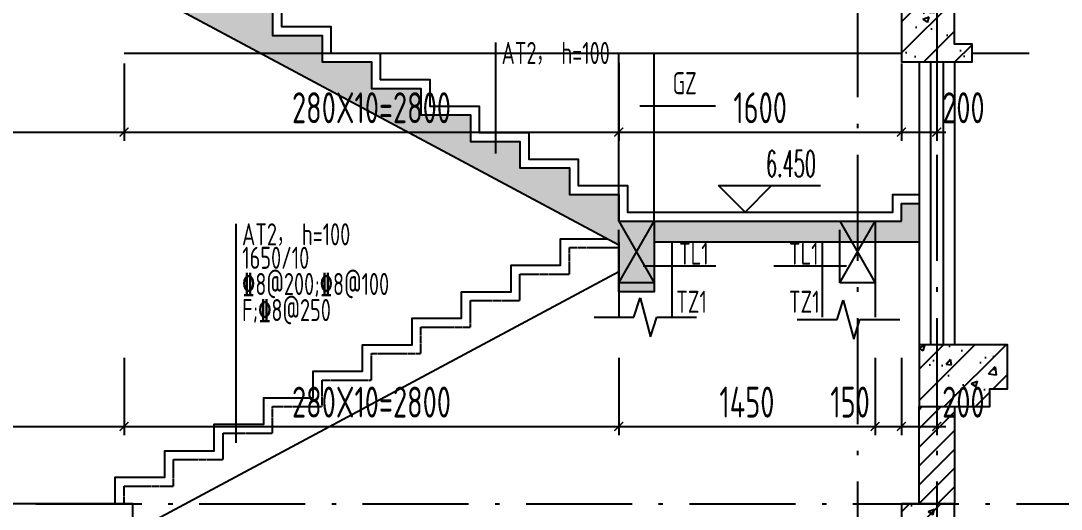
# Model space of a CAD drawing. Extents: x 169490 to 7584583, y -2399407 to 1374371.
# Drawn here: x 619758 to 625647, y 431954 to 434718 of the extents above; entities that cross this region are included whole.
import ezdxf

# ---------------------------------------------------------------- set-up
doc = ezdxf.new("R2010")
doc.units = 0
doc.header["$LTSCALE"] = 100
for name, pattern in [('__DASH', [0.35, 0.25, -0.1]), ('CENTER', [8, 5, -1, 1, -1]), ('D3轴线点划线', [18.5, 12, -3, 0.5, -3]), ('H3普通虚线', [4.2, 3, -1.2]), ('HIDDEN', [0.375, 0.25, -0.125])]:
    doc.linetypes.add(name, pattern=pattern)
doc.layers.get('0').update_dxf_attribs({"linetype": 'CONTINUOUS'})
doc.layers.get('DEFPOINTS').update_dxf_attribs({"linetype": 'CONTINUOUS'})
for name, color, linetype in [('A-FLOR(看线)', 205, 'CONTINUOUS'), ('A-HATH(填充)', 8, 'CONTINUOUS'), ('A-STAR(楼梯)', 51, 'CONTINUOUS'), ('C-DOTE', 8, 'D3轴线点划线'), ('DIM_ELEV', 3, 'CONTINUOUS'), ('DIM标注', 7, 'CONTINUOUS'), ('GZ', 220, 'CENTER'), ('HID虚线', 9, 'HIDDEN'), ('PUB_HATCH', 8, 'CONTINUOUS'), ('PUB_TEXT', 4, 'CONTINUOUS'), ('S-BEAM-LINE2', 4, 'H3普通虚线'), ('S-SLAB-TEXT', 133, 'CONTINUOUS'), ('TXT', 3, 'CONTINUOUS'), ('WALL', 7, 'CONTINUOUS'), ('WINDOW', 53, 'CONTINUOUS')]:
    doc.layers.add(name, color=color, linetype=linetype)
doc.styles.add('_TCH_DIM', font='SIMPLEX', dxfattribs={"bigfont": 'GBCBIG'})
doc.styles.add('TSSD_Dimension', font='Tssdeng.shx', dxfattribs={"width": 0.7, "bigfont": 'tssdchn.shx'})
doc.styles.add('TSSD_Label', font='Tssdeng.shx', dxfattribs={"width": 0.7, "bigfont": 'hztxt.shx'})
doc.styles.add('TSSD_REIN', font='tssdeng.shx', dxfattribs={"width": 0.7, "bigfont": 'hztxt.shx'})
doc.dimstyles.new('TSSD_50_50', dxfattribs={"dimtxt": 175, "dimasz": 50, "dimexe": 50, "dimexo": 125, "dimgap": 50, "dimtad": 1, "dimdec": 0, "dimzin": 0, "dimdsep": 46, "dimtxsty": 'TSSD_Dimension', "dimblk": 'ARCHTICK', "dimblk1": 'ARCHTICK', "dimblk2": 'ARCHTICK', "dimcen": 0, "dimdle": 50, "dimclrt": 7, "dimadec": 0, "dimazin": 0, "dimtfac": 1, "dimtdec": 0, "dimtix": 1, "dimtmove": 2, "dimatfit": 3, "dimfxl": 1, "dimtolj": 1, "dimtzin": 0, "dimarcsym": 0})
pattern_1 = [(45, (-746472.44, -310005.49), (-88.388348, 88.388348), []), (50, (-746472.44, -310005.5), (358.63009, -31.37607), [37.5, -412.5]), (355, (-746472.44, -310005.5), (-69.37567, 376.09607), [30, -330]), (100.4514, (-746442.56, -310008.1), (289.25469, 344.71977), [31.870095, -350.57106]), (46.1842, (-746472.44, -309905.5), (533.62052, -82.75951), [56.25, -618.75]), (96.6356, (-746427.97, -309912.4), (467.33135, 487.05894), [47.80514, -525.8565]), (351.1842, (-746472.44, -309905.5), (467.33097, 487.0593), [45, -495]), (21, (-746422.44, -309930.5), (298.453526, -201.309445), [37.5, -412.5]), (326, (-746422.44, -309930.5), (121.65767, 362.57502), [30, -330]), (71.4514, (-746397.57, -309947.26), (420.111314, 161.26525), [31.870095, -350.57106]), (37.5, (-746472.44, -310005.49), (6.079928, 166.446927), [0, -326, 0, -335, 0, -331.25]), (7.5, (-746472.44, -310005.49), (131.534769, 197.205856), [0, -191, 0, -318.5, 0, -126.25]), (327.5, (-746583.94, -310005.49), (266.911218, -11.277436), [0, -125, 0, -390, 0, -517.5]), (317.5, (-746633.94, -310005.5), (291.593085, 50.05249), [0, -162.5, 0, -259, 0, -367.5])]
pattern_2 = [(45, (-687784.81, -239419.04), (-88.388348, 88.388348), []), (50, (-687784.8, -239419.04), (358.63009, -31.37607), [37.5, -412.5]), (355, (-687784.8, -239419.04), (-69.37567, 376.09607), [30, -330]), (100.4514, (-687754.93, -239421.66), (289.25469, 344.71977), [31.870095, -350.57106]), (46.1842, (-687784.8, -239319.04), (533.62052, -82.75951), [56.25, -618.75]), (96.6356, (-687740.34, -239325.94), (467.33135, 487.05894), [47.80514, -525.8565]), (351.1842, (-687784.8, -239319.04), (467.33097, 487.0593), [45, -495]), (21, (-687734.8, -239344.04), (298.453526, -201.309445), [37.5, -412.5]), (326, (-687734.8, -239344.04), (121.65767, 362.57502), [30, -330]), (71.4514, (-687709.94, -239360.82), (420.111314, 161.26525), [31.870095, -350.57106]), (37.5, (-687784.81, -239419.04), (6.079928, 166.446927), [0, -326, 0, -335, 0, -331.25]), (7.5, (-687784.81, -239419.04), (131.534769, 197.205856), [0, -191, 0, -318.5, 0, -126.25]), (327.5, (-687896.31, -239419.04), (266.911218, -11.277436), [0, -125, 0, -390, 0, -517.5]), (317.5, (-687946.31, -239419.04), (291.593085, 50.05249), [0, -162.5, 0, -259, 0, -367.5])]

# ---------------------------------------------------------------- blocks, each defined once
blk = doc.blocks.new('_ARCHTICK')
at = {"const_width": 0.15}
blk.add_lwpolyline([(-0.5, -0.5), (0.5, 0.5)], dxfattribs=at)
blk = doc.blocks.new('*D719')
at = {"layer": 'DEFPOINTS', "color": 0, "ltscale": 10, "transparency": 16777216}
for p in [(624742.7, 432935.3), (624942.7, 432935.3), (624942.7, 432422.8)]:
    blk.add_point(p, dxfattribs=at)
at = {"layer": 'DIM标注', "color": 0, "lineweight": -2, "ltscale": 10, "transparency": 16777216}
for p, q in [((624742.7, 432810.3), (624742.7, 432372.8)), ((624942.7, 432810.3), (624942.7, 432372.8)), ((624692.7, 432422.8), (624992.7, 432422.8))]:
    blk.add_line(p, q, dxfattribs=at)
at = {"layer": 'DIM标注', "color": 0, "lineweight": -2, "ltscale": 10, "transparency": 16777216, "xscale": 50, "yscale": 50, "zscale": 50, "rotation": 180}
blk.add_blockref('_ARCHTICK', (624742.7, 432422.8), dxfattribs=at)
at = {"layer": 'DIM标注', "color": 0, "lineweight": -2, "ltscale": 10, "transparency": 16777216, "xscale": 50, "yscale": 50, "zscale": 50}
blk.add_blockref('_ARCHTICK', (624942.7, 432422.8), dxfattribs=at)
at = {"layer": 'DIM标注', "color": 7, "ltscale": 10, "transparency": 16777216, "insert": (625093.2, 432560.3), "char_height": 175, "attachment_point": 5, "style": 'TSSD_Dimension'}
blk.add_mtext('\\A1;200', dxfattribs=at)
blk = doc.blocks.new('*D720')
at = {"layer": 'DEFPOINTS', "color": 0, "ltscale": 10, "transparency": 16777216}
for p in [(624592.7, 432935.3), (624742.7, 432935.3), (624742.7, 432422.8)]:
    blk.add_point(p, dxfattribs=at)
at = {"layer": 'DIM标注', "color": 0, "lineweight": -2, "ltscale": 10, "transparency": 16777216}
for p, q in [((624592.7, 432810.3), (624592.7, 432372.8)), ((624742.7, 432810.3), (624742.7, 432372.8)), ((624542.7, 432422.8), (624792.7, 432422.8))]:
    blk.add_line(p, q, dxfattribs=at)
at = {"layer": 'DIM标注', "color": 0, "lineweight": -2, "ltscale": 10, "transparency": 16777216, "xscale": 50, "yscale": 50, "zscale": 50, "rotation": 180}
blk.add_blockref('_ARCHTICK', (624592.7, 432422.8), dxfattribs=at)
at = {"layer": 'DIM标注', "color": 0, "lineweight": -2, "ltscale": 10, "transparency": 16777216, "xscale": 50, "yscale": 50, "zscale": 50}
blk.add_blockref('_ARCHTICK', (624742.7, 432422.8), dxfattribs=at)
at = {"layer": 'DIM标注', "color": 7, "ltscale": 10, "transparency": 16777216, "insert": (624451.5, 432560.3), "char_height": 175, "attachment_point": 5, "style": 'TSSD_Dimension'}
blk.add_mtext('\\A1;150', dxfattribs=at)
blk = doc.blocks.new('*D721')
at = {"layer": 'DEFPOINTS', "color": 0, "ltscale": 10, "transparency": 16777216}
for p in [(620342.7, 432935.3), (623142.7, 432935.3), (623142.7, 432422.8)]:
    blk.add_point(p, dxfattribs=at)
at = {"layer": 'DIM标注', "color": 0, "lineweight": -2, "ltscale": 10, "transparency": 16777216}
for p, q in [((620342.7, 432810.3), (620342.7, 432372.8)), ((623142.7, 432810.3), (623142.7, 432372.8)), ((620292.7, 432422.8), (623192.7, 432422.8))]:
    blk.add_line(p, q, dxfattribs=at)
at = {"layer": 'DIM标注', "color": 0, "lineweight": -2, "ltscale": 10, "transparency": 16777216, "xscale": 50, "yscale": 50, "zscale": 50, "rotation": 180}
blk.add_blockref('_ARCHTICK', (620342.7, 432422.8), dxfattribs=at)
at = {"layer": 'DIM标注', "color": 0, "lineweight": -2, "ltscale": 10, "transparency": 16777216, "xscale": 50, "yscale": 50, "zscale": 50}
blk.add_blockref('_ARCHTICK', (623142.7, 432422.8), dxfattribs=at)
at = {"layer": 'DIM标注', "color": 7, "ltscale": 10, "transparency": 16777216, "insert": (621742.7, 432560.3), "char_height": 175, "attachment_point": 5, "style": 'TSSD_Dimension'}
blk.add_mtext('\\A1;280X10=2800', dxfattribs=at)
blk = doc.blocks.new('*D722')
at = {"layer": 'DEFPOINTS', "color": 0, "ltscale": 10, "transparency": 16777216}
for p in [(617342.7, 432935.3), (620342.7, 432935.3), (620342.7, 432422.8)]:
    blk.add_point(p, dxfattribs=at)
at = {"layer": 'DIM标注', "color": 0, "lineweight": -2, "ltscale": 10, "transparency": 16777216}
for p, q in [((617342.7, 432810.3), (617342.7, 432372.8)), ((620342.7, 432810.3), (620342.7, 432372.8)), ((617292.7, 432422.8), (620392.7, 432422.8))]:
    blk.add_line(p, q, dxfattribs=at)
at = {"layer": 'DIM标注', "color": 0, "lineweight": -2, "ltscale": 10, "transparency": 16777216, "xscale": 50, "yscale": 50, "zscale": 50, "rotation": 180}
blk.add_blockref('_ARCHTICK', (617342.7, 432422.8), dxfattribs=at)
at = {"layer": 'DIM标注', "color": 0, "lineweight": -2, "ltscale": 10, "transparency": 16777216, "xscale": 50, "yscale": 50, "zscale": 50}
blk.add_blockref('_ARCHTICK', (620342.7, 432422.8), dxfattribs=at)
at = {"layer": 'DIM标注', "color": 7, "ltscale": 10, "transparency": 16777216, "insert": (618842.7, 432560.3), "char_height": 175, "attachment_point": 5, "style": 'TSSD_Dimension'}
blk.add_mtext('\\A1;3000', dxfattribs=at)
blk = doc.blocks.new('*D724')
at = {"layer": 'DEFPOINTS', "color": 0, "ltscale": 10, "transparency": 16777216}
for p in [(624742.7, 434600.9), (624942.7, 434600.9), (624942.7, 434088.5)]:
    blk.add_point(p, dxfattribs=at)
at = {"layer": 'DIM标注', "color": 0, "lineweight": -2, "ltscale": 10, "transparency": 16777216}
for p, q in [((624742.7, 434475.9), (624742.7, 434038.5)), ((624942.7, 434475.9), (624942.7, 434038.5)), ((624692.7, 434088.5), (624992.7, 434088.5))]:
    blk.add_line(p, q, dxfattribs=at)
at = {"layer": 'DIM标注', "color": 0, "lineweight": -2, "ltscale": 10, "transparency": 16777216, "xscale": 50, "yscale": 50, "zscale": 50, "rotation": 180}
blk.add_blockref('_ARCHTICK', (624742.7, 434088.5), dxfattribs=at)
at = {"layer": 'DIM标注', "color": 0, "lineweight": -2, "ltscale": 10, "transparency": 16777216, "xscale": 50, "yscale": 50, "zscale": 50}
blk.add_blockref('_ARCHTICK', (624942.7, 434088.5), dxfattribs=at)
at = {"layer": 'DIM标注', "color": 7, "ltscale": 10, "transparency": 16777216, "insert": (625093.2, 434226), "char_height": 175, "attachment_point": 5, "style": 'TSSD_Dimension'}
blk.add_mtext('\\A1;200', dxfattribs=at)
blk = doc.blocks.new('*D725')
at = {"layer": 'DEFPOINTS', "color": 0, "ltscale": 10, "transparency": 16777216}
for p in [(623142.7, 434600.9), (624742.7, 434600.9), (624742.7, 434088.5)]:
    blk.add_point(p, dxfattribs=at)
at = {"layer": 'DIM标注', "color": 0, "lineweight": -2, "ltscale": 10, "transparency": 16777216}
for p, q in [((623142.7, 434475.9), (623142.7, 434038.5)), ((624742.7, 434475.9), (624742.7, 434038.5)), ((623092.7, 434088.5), (624792.7, 434088.5))]:
    blk.add_line(p, q, dxfattribs=at)
at = {"layer": 'DIM标注', "color": 0, "lineweight": -2, "ltscale": 10, "transparency": 16777216, "xscale": 50, "yscale": 50, "zscale": 50, "rotation": 180}
blk.add_blockref('_ARCHTICK', (623142.7, 434088.5), dxfattribs=at)
at = {"layer": 'DIM标注', "color": 0, "lineweight": -2, "ltscale": 10, "transparency": 16777216, "xscale": 50, "yscale": 50, "zscale": 50}
blk.add_blockref('_ARCHTICK', (624742.7, 434088.5), dxfattribs=at)
at = {"layer": 'DIM标注', "color": 7, "ltscale": 10, "transparency": 16777216, "insert": (623942.7, 434226), "char_height": 175, "attachment_point": 5, "style": 'TSSD_Dimension'}
blk.add_mtext('\\A1;1600', dxfattribs=at)
blk = doc.blocks.new('*D726')
at = {"layer": 'DEFPOINTS', "color": 0, "ltscale": 10, "transparency": 16777216}
for p in [(620342.7, 434600.9), (623142.7, 434600.9), (623142.7, 434088.5)]:
    blk.add_point(p, dxfattribs=at)
at = {"layer": 'DIM标注', "color": 0, "lineweight": -2, "ltscale": 10, "transparency": 16777216}
for p, q in [((620342.7, 434475.9), (620342.7, 434038.5)), ((623142.7, 434475.9), (623142.7, 434038.5)), ((620292.7, 434088.5), (623192.7, 434088.5))]:
    blk.add_line(p, q, dxfattribs=at)
at = {"layer": 'DIM标注', "color": 0, "lineweight": -2, "ltscale": 10, "transparency": 16777216, "xscale": 50, "yscale": 50, "zscale": 50, "rotation": 180}
blk.add_blockref('_ARCHTICK', (620342.7, 434088.5), dxfattribs=at)
at = {"layer": 'DIM标注', "color": 0, "lineweight": -2, "ltscale": 10, "transparency": 16777216, "xscale": 50, "yscale": 50, "zscale": 50}
blk.add_blockref('_ARCHTICK', (623142.7, 434088.5), dxfattribs=at)
at = {"layer": 'DIM标注', "color": 7, "ltscale": 10, "transparency": 16777216, "insert": (621742.7, 434226), "char_height": 175, "attachment_point": 5, "style": 'TSSD_Dimension'}
blk.add_mtext('\\A1;280X10=2800', dxfattribs=at)
blk = doc.blocks.new('*D727')
at = {"layer": 'DEFPOINTS', "color": 0, "ltscale": 10, "transparency": 16777216}
for p in [(617342.7, 434600.9), (620342.7, 434600.9), (620342.7, 434088.5)]:
    blk.add_point(p, dxfattribs=at)
at = {"layer": 'DIM标注', "color": 0, "lineweight": -2, "ltscale": 10, "transparency": 16777216}
for p, q in [((617342.7, 434475.9), (617342.7, 434038.5)), ((620342.7, 434475.9), (620342.7, 434038.5)), ((617292.7, 434088.5), (620392.7, 434088.5))]:
    blk.add_line(p, q, dxfattribs=at)
at = {"layer": 'DIM标注', "color": 0, "lineweight": -2, "ltscale": 10, "transparency": 16777216, "xscale": 50, "yscale": 50, "zscale": 50, "rotation": 180}
blk.add_blockref('_ARCHTICK', (617342.7, 434088.5), dxfattribs=at)
at = {"layer": 'DIM标注', "color": 0, "lineweight": -2, "ltscale": 10, "transparency": 16777216, "xscale": 50, "yscale": 50, "zscale": 50}
blk.add_blockref('_ARCHTICK', (620342.7, 434088.5), dxfattribs=at)
at = {"layer": 'DIM标注', "color": 7, "ltscale": 10, "transparency": 16777216, "insert": (618842.7, 434226), "char_height": 175, "attachment_point": 5, "style": 'TSSD_Dimension'}
blk.add_mtext('\\A1;3000', dxfattribs=at)
blk = doc.blocks.new('*D911')
at = {"layer": 'DEFPOINTS', "color": 0, "ltscale": 10, "transparency": 16777216}
for p in [(623142.7, 432935.3), (624592.7, 432935.3), (624592.7, 432422.8)]:
    blk.add_point(p, dxfattribs=at)
at = {"layer": 'DIM标注', "color": 0, "lineweight": -2, "ltscale": 10, "transparency": 16777216}
for p, q in [((623142.7, 432810.3), (623142.7, 432372.8)), ((624592.7, 432810.3), (624592.7, 432372.8)), ((623092.7, 432422.8), (624642.7, 432422.8))]:
    blk.add_line(p, q, dxfattribs=at)
at = {"layer": 'DIM标注', "color": 0, "lineweight": -2, "ltscale": 10, "transparency": 16777216, "xscale": 50, "yscale": 50, "zscale": 50, "rotation": 180}
blk.add_blockref('_ARCHTICK', (623142.7, 432422.8), dxfattribs=at)
at = {"layer": 'DIM标注', "color": 0, "lineweight": -2, "ltscale": 10, "transparency": 16777216, "xscale": 50, "yscale": 50, "zscale": 50}
blk.add_blockref('_ARCHTICK', (624592.7, 432422.8), dxfattribs=at)
at = {"layer": 'DIM标注', "color": 7, "ltscale": 10, "transparency": 16777216, "insert": (623867.7, 432560.3), "char_height": 175, "attachment_point": 5, "style": 'TSSD_Dimension'}
blk.add_mtext('\\A1;1450', dxfattribs=at)

msp = doc.modelspace()

# ---------------------------------------------------------------- hatches: boundary and pattern name
at = {"layer": 'A-HATH(填充)'}
h = msp.add_hatch(dxfattribs=at)
h.set_pattern_fill('钢筋混凝土', color=256, scale=50, style=0)
h.set_pattern_definition(pattern_1)
h.paths.add_polyline_path([(624742.7, 433585.1), (624742.7, 433685.1), (624842.7, 433685.1), (624842.7, 433465.1), (624642.7, 433465.1), (623342.7, 433465.1), (623342.7, 433185.1), (623142.7, 433185.1), (623142.7, 433448.9), (620342.7, 434948.9), (620342.7, 434835.1), (620142.7, 434835.1), (620142.7, 435115.1), (617442.7, 435115.1), (617442.7, 434485.1), (617342.7, 434485.1), (617342.7, 434085.1), (617142.7, 434085.1), (617142.7, 435065.1), (616142.7, 435065.1), (616142.7, 435185.1), (617142.7, 435185.1), (617142.7, 435235.1), (620342.7, 435235.1), (620342.7, 435085.1), (620622.7, 435085.1), (620622.7, 434935.1), (620902.7, 434935.1), (620902.7, 434785.1), (621182.7, 434785.1), (621182.7, 434635.1), (621462.7, 434635.1), (621462.7, 434485.1), (621742.7, 434485.1), (621742.7, 434335.1), (622022.7, 434335.1), (622022.7, 434185.1), (622302.7, 434185.1), (622302.7, 434035.1), (622582.7, 434035.1), (622582.7, 433885.1), (622862.7, 433885.1), (622862.7, 433735.1), (623142.7, 433735.1), (623142.7, 433585.1)])
h = msp.add_hatch(dxfattribs=at)
h.set_pattern_fill('钢筋混凝土', color=256, scale=50, style=0)
h.set_pattern_definition(pattern_1)
h.paths.add_polyline_path([(624742.7, 435185.1), (624742.7, 434485.3), (625142.7, 434485.3), (625142.7, 434585.3), (625042.7, 434585.3), (625042.7, 435185.1)])
h = msp.add_hatch(dxfattribs=at)
h.set_pattern_fill('钢筋混凝土', color=256, scale=50, style=0)
h.set_pattern_definition(pattern_2)
h.paths.add_polyline_path([(624842.7, 432535.1), (625242.7, 432535.1), (625242.7, 432635.1), (625342.7, 432635.1), (625342.7, 432885.1), (624842.7, 432885.1)])
h = msp.add_hatch(dxfattribs=at)
h.set_pattern_fill('钢筋混凝土', color=256, scale=50, style=0)
h.set_pattern_definition(pattern_2)
h.paths.add_polyline_path([(625042.7, 431985.1), (625042.7, 431985.1), (624742.7, 431985.1), (624742.7, 431185.3), (625042.7, 431185.3)])
at = {"layer": 'PUB_HATCH'}
h = msp.add_hatch(dxfattribs=at)
h.set_pattern_fill('普通砖', color=256, scale=30, style=0)
h.set_pattern_definition([(45, (-687784.81, -239365.19), (-53.0330298, 53.0330298), [])])
h.paths.add_polyline_path([(625042.7, 431985.1), (624842.7, 431985.1), (624842.7, 432535.1), (625042.7, 432535.1)])

# ---------------------------------------------------------------- linework, layer by layer
at = {"ltscale": 10}
for p, q in [((620342.7, 434535.1), (624742.7, 434535.1)), ((623142.7, 433585.1), (623142.7, 434535.1)), ((623342.7, 433585.1), (623342.7, 434535.1)), ((625142.7, 434535.1), (625464.9, 434535.1))]:
    msp.add_line(p, q, dxfattribs=at)
at = {"layer": 'A-FLOR(看线)', "linetype": '__DASH', "ltscale": 0.2}
msp.add_lwpolyline([(620342.7, 431985.1), (620342.7, 432085.1), (620622.7, 432085.1), (620622.7, 432235.1), (620902.7, 432235.1), (620902.7, 432385.1), (621182.7, 432385.1), (621182.7, 432535.1), (621462.7, 432535.1), (621462.7, 432685.1), (621742.7, 432685.1), (621742.7, 432835.1), (622022.7, 432835.1), (622022.7, 432985.1), (622302.7, 432985.1), (622302.7, 433135.1), (622582.7, 433135.1), (622582.7, 433285.1), (622862.7, 433285.1), (622862.7, 433435.1), (623142.7, 433435.1), (623142.7, 433448.9)], dxfattribs=at)
at = {"layer": 'A-STAR(楼梯)'}
for points in [[(621232.7, 434835.1), (621232.7, 434685.1), (621512.7, 434685.1), (621512.7, 434535.1), (621792.7, 434535.1), (621792.7, 434385.1), (622072.7, 434385.1), (622072.7, 434235.1), (622352.7, 434235.1), (622352.7, 434085.1), (622632.7, 434085.1), (622632.7, 433935.1), (622912.7, 433935.1), (622912.7, 433785.1), (623192.7, 433785.1), (623192.7, 433635.1), (624692.7, 433635.1), (624692.7, 433735.1), (624842.7, 433735.1)], [(620292.7, 431985.1), (620292.7, 432135.1), (620572.7, 432135.1), (620572.7, 432285.1), (620852.7, 432285.1), (620852.7, 432435.1), (621132.7, 432435.1), (621132.7, 432585.1), (621412.7, 432585.1), (621412.7, 432735.1), (621692.7, 432735.1), (621692.7, 432885.1), (621972.7, 432885.1), (621972.7, 433035.1), (622252.7, 433035.1), (622252.7, 433185.1), (622532.7, 433185.1), (622532.7, 433335.1), (622812.7, 433335.1), (622812.7, 433485.1), (623075.2, 433485.1)], [(620392.7, 431825.7), (623142.7, 433298.9)], [(624742.7, 430385.1), (622912.7, 430385.1), (622912.7, 430545.1), (622632.7, 430545.1), (622632.7, 430705.1), (622352.7, 430705.1), (622352.7, 430865.1), (622072.7, 430865.1), (622072.7, 431025.1), (621792.7, 431025.1), (621792.7, 431185.1), (621512.7, 431185.1), (621512.7, 431345.1), (621232.7, 431345.1), (621232.7, 431505.1), (620952.7, 431505.1), (620952.7, 431665.1), (620672.7, 431665.1), (620672.7, 431825.1), (620392.7, 431825.1), (620392.7, 431985.1), (617342.7, 431985.1)]]:
    msp.add_lwpolyline(points, dxfattribs=at)
at = {"layer": 'C-DOTE', "ltscale": 0.5}
for p, q in [((624492.7, 438585.1), (624492.7, 426485.1)), ((624942.7, 438585.1), (624942.7, 426485.1)), ((616142.7, 431985.1), (626056.1, 431985.1))]:
    msp.add_line(p, q, dxfattribs=at)
at = {"layer": 'DIM_ELEV'}
for p, q in [((623857.6, 433635.1), (623707.6, 433785.1)), ((623707.6, 433785.1), (624284.1, 433785.1)), ((623857.6, 433635.1), (624007.6, 433785.1))]:
    msp.add_line(p, q, dxfattribs=at)
at = {"layer": 'GZ', "ltscale": 10}
for p, q in [((623692.5, 433330.4), (623281, 433330.4)), ((624430.9, 433330.4), (624019.4, 433330.4))]:
    msp.add_line(p, q, dxfattribs=at)
for points in [[(623142.7, 433465.1), (623142.7, 433040.5)], [(623442.7, 433465.1), (623442.7, 433040.5)], [(624292.7, 433465.1), (624292.7, 433040.5)], [(624592.7, 433465.1), (624592.7, 433040.5)]]:
    msp.add_lwpolyline(points, dxfattribs=at)
at = {"layer": 'HID虚线', "ltscale": 10}
for points in [[(623002.7, 433040.5), (623227.7, 433040.5), (623262.7, 433150.5), (623322.7, 432930.5), (623357.7, 433040.5), (623582.7, 433040.5)], [(624152.7, 433027.4), (624377.7, 433027.4), (624412.7, 433137.4), (624472.7, 432917.4), (624507.7, 433027.4), (624732.7, 433027.4)]]:
    msp.add_lwpolyline(points, dxfattribs=at)
at = {"layer": 'S-BEAM-LINE2', "ltscale": 10}
for p, q in [((623142.7, 433585.1), (623342.7, 433235.1)), ((623142.7, 433235.1), (623342.7, 433585.1)), ((624392.7, 433585.1), (624592.7, 433235.1)), ((624392.7, 433235.1), (624592.7, 433585.1))]:
    msp.add_line(p, q, dxfattribs=at)
at = {"layer": 'S-BEAM-LINE2'}
for points in [[(623142.7, 433585.1), (623342.7, 433585.1), (623342.7, 433235.1), (623142.7, 433235.1)], [(624392.7, 433585.1), (624592.7, 433585.1), (624592.7, 433235.1), (624392.7, 433235.1)]]:
    msp.add_lwpolyline(points, close=True, dxfattribs=at)
at = {"layer": 'S-SLAB-TEXT', "linetype": 'ByBlock'}
for p, q in [((622444.1, 434595.4), (622444.1, 433967.4)), ((620975.1, 433569.4), (620975.1, 432329.1))]:
    msp.add_line(p, q, dxfattribs=at)
at = {"layer": 'TXT', "ltscale": 10}
msp.add_line((623260.8, 434236.4), (623690.3, 434236.4), dxfattribs=at)
at = {"layer": 'WALL'}
for points in [[(624742.7, 435185.1), (624742.7, 434485.3), (625142.7, 434485.3), (625142.7, 434585.3), (625042.7, 434585.3), (625042.7, 435185.1)], [(625042.7, 431985.1), (624842.7, 431985.1), (624842.7, 432535.1), (625042.7, 432535.1)]]:
    msp.add_lwpolyline(points, close=True, dxfattribs=at)
for points in [[(624742.7, 433585.1), (624742.7, 433685.1), (624842.7, 433685.1), (624842.7, 433465.1), (624642.7, 433465.1), (624642.7, 433465.1), (623342.7, 433465.1), (623342.7, 433185.1), (623142.7, 433185.1), (623142.7, 433448.9), (620342.7, 434948.9)], [(621182.7, 434785.1), (621182.7, 434635.1), (621462.7, 434635.1), (621462.7, 434485.1), (621742.7, 434485.1), (621742.7, 434335.1), (622022.7, 434335.1), (622022.7, 434185.1), (622302.7, 434185.1), (622302.7, 434035.1), (622582.7, 434035.1), (622582.7, 433885.1), (622862.7, 433885.1), (622862.7, 433735.1), (623142.7, 433735.1), (623142.7, 433585.1), (624742.7, 433585.1)], [(624842.7, 433465.1), (624842.7, 433465.1)], [(624842.7, 432535.1), (625242.7, 432535.1), (625242.7, 432635.1), (625342.7, 432635.1), (625342.7, 432885.1), (624842.7, 432885.1), (624842.7, 432535.1)], [(625042.7, 431985.1), (625042.7, 431985.1), (624742.7, 431985.1), (624742.7, 431185.3), (625042.7, 431185.3), (625042.7, 431985.1)]]:
    msp.add_lwpolyline(points, dxfattribs=at)
at = {"layer": 'WINDOW'}
for p, q in [((624842.7, 434485.3), (624842.7, 432885.1)), ((624907.7, 434485.3), (624907.7, 432885.1)), ((624977.7, 434485.3), (624977.7, 432885.1)), ((625042.7, 434485.3), (625042.7, 432885.1))]:
    msp.add_line(p, q, dxfattribs=at)

# ---------------------------------------------------------------- texts
at = {"layer": 'PUB_TEXT', "style": '_TCH_DIM', "width": 0.494118}
msp.add_text('6.450', height=148.75, dxfattribs=at).set_placement((623975.1, 433835.1))
at = {"layer": 'S-SLAB-TEXT', "linetype": 'ByBlock', "style": 'TSSD_Label', "width": 0.7}
for s, p in [('AT2， h=100', (622479, 434473.4)), ('AT2， h=100', (621009.9, 433447.4)), ('1650/10', (621011.3, 433314.4)), ('%%1328@200;%%1328@100', (621009.9, 433166.2)), ('F;%%1328@250', (621009.9, 433018.5))]:
    msp.add_text(s, height=125, dxfattribs=at).set_placement(p)
at = {"layer": 'TXT', "ltscale": 10, "style": 'TSSD_REIN', "width": 0.7}
for s, p in [('GZ', (623447.1, 434302.4)), ('TL1', (623483.5, 433337.9)), ('TL1', (624105.7, 433337.9)), ('TZ1', (623467.6, 433065.5)), ('TZ1', (624105.7, 433065.5))]:
    msp.add_text(s, height=125, dxfattribs=at).set_placement(p)

# ---------------------------------------------------------------- dimensions: what is measured, and where the dimension line sits
at = {"layer": 'DIM标注', "ltscale": 10}
for p1, p2, picture, middle in [((617342.7, 434600.9), (620342.7, 434600.9), '*D727', (618842.7, 434226)), ((623142.7, 434600.9), (624742.7, 434600.9), '*D725', (623942.7, 434226)), ((617342.7, 432935.3), (620342.7, 432935.3), '*D722', (618842.7, 432560.3)), ((623142.7, 432935.3), (624592.7, 432935.3), '*D911', (623867.7, 432560.3))]:
    dim = msp.add_aligned_dim(p1=p1, p2=p2, distance=-512.4, dimstyle='TSSD_50_50', dxfattribs=at)
    dim.commit()
    dim.dimension.update_dxf_attribs({"geometry": picture, "text_midpoint": middle})
for p1, p2, picture, middle in [((620342.7, 434600.9), (623142.7, 434600.9), '*D726', (621742.7, 434226)), ((620342.7, 432935.3), (623142.7, 432935.3), '*D721', (621742.7, 432560.3))]:
    dim = msp.add_aligned_dim(p1=p1, p2=p2, distance=-512.4, text='280X10=2800', dimstyle='TSSD_50_50', dxfattribs=at)
    dim.commit()
    dim.dimension.update_dxf_attribs({"geometry": picture, "text_midpoint": middle})
for base, p1, p2, picture, middle in [((624942.7, 434088.5), (624742.7, 434600.9), (624942.7, 434600.9), '*D724', (625093.2, 434226)), ((624742.7, 432422.8), (624592.7, 432935.3), (624742.7, 432935.3), '*D720', (624451.5, 432560.3)), ((624942.7, 432422.8), (624742.7, 432935.3), (624942.7, 432935.3), '*D719', (625093.2, 432560.3))]:
    dim = msp.add_linear_dim(base=base, p1=p1, p2=p2, angle=0, dimstyle='TSSD_50_50', dxfattribs=at)
    dim.commit()
    dim.dimension.update_dxf_attribs({"geometry": picture, "text_midpoint": middle, "dimtype": 161})

doc.saveas('drawing.dxf')
